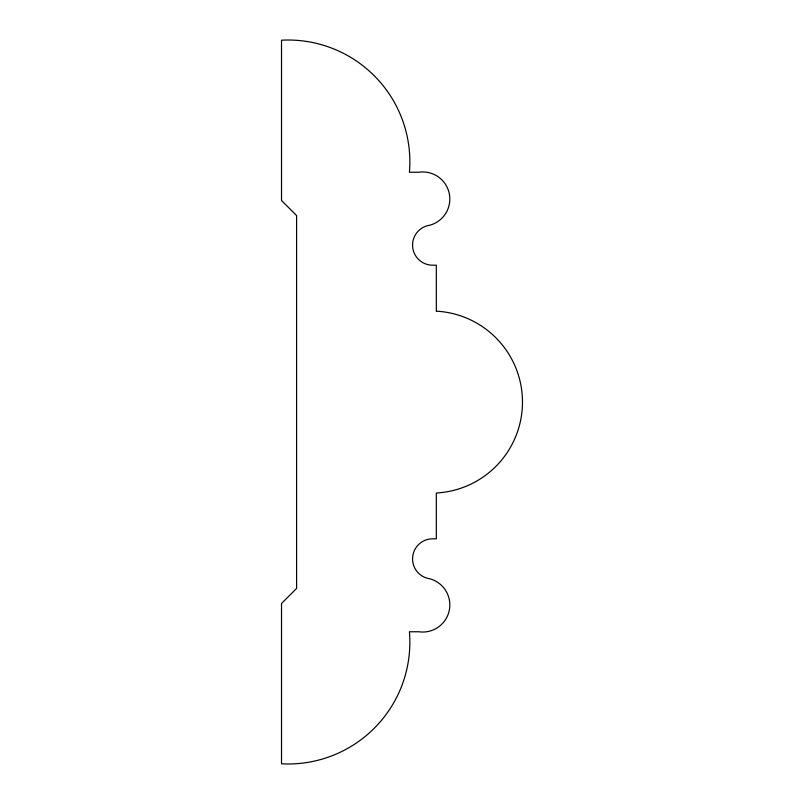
<?xml version="1.0" encoding="UTF-8"?>
<svg xmlns="http://www.w3.org/2000/svg" width="804" height="804" viewBox="0 0 804 804"><rect width="100%" height="100%" fill="white"/><g stroke="black" fill="none" stroke-linecap="round" stroke-linejoin="round"><path stroke-width="1.21" d="M436.331 311.007L436.331 265.199L432.944 265.199A20.1 20.1 0 0 1 412.613 246.657A20.1 20.1 0 0 1 429.838 225.21A27.105 27.105 0 0 0 449.265 193.543A27.105 27.105 0 0 0 418.824 172.237L409.407 172.237A121.776 121.776 0 0 0 281.521 40.2L281.521 200.508L296.596 215.583L296.596 588.417L281.521 603.492L281.521 763.8A121.776 121.776 0 0 0 409.407 631.763L418.824 631.763A27.105 27.105 0 0 0 449.265 610.457A27.105 27.105 0 0 0 429.838 578.79A20.1 20.1 0 0 1 412.613 557.343A20.1 20.1 0 0 1 432.944 538.801L436.331 538.801L436.331 492.993A91.043 91.043 0 0 0 522.479 402.08A91.043 91.043 0 0 0 436.331 311.168"/></g></svg>
